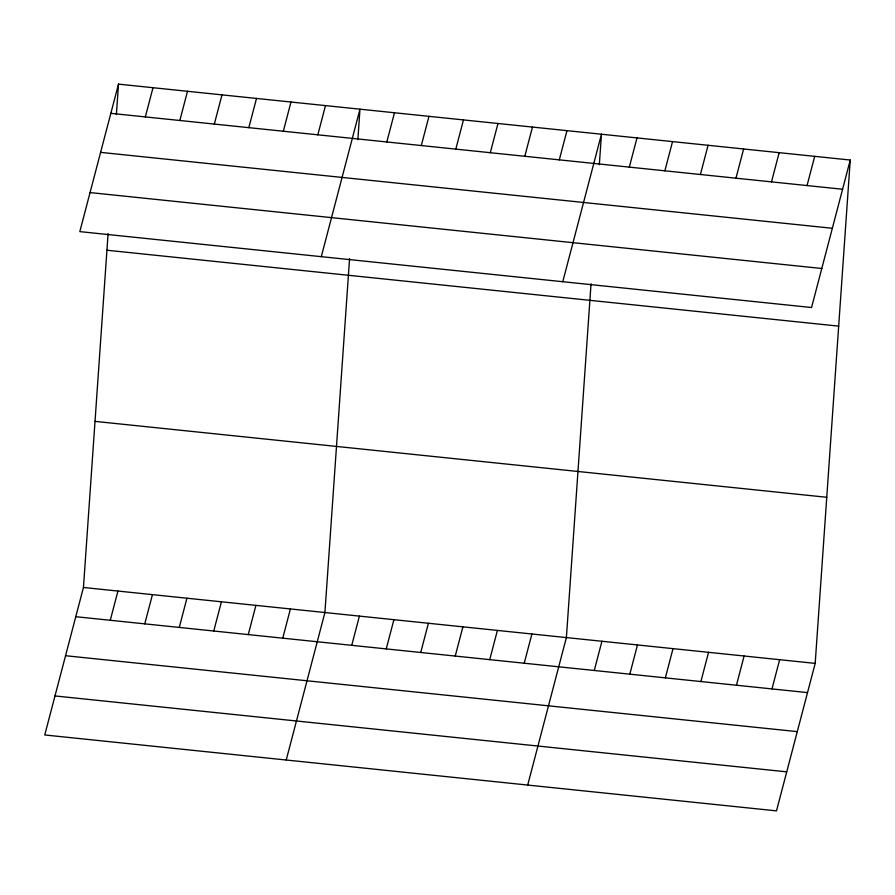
<?xml version="1.0" encoding="UTF-8"?>
<svg xmlns="http://www.w3.org/2000/svg" width="895" height="895" viewBox="0 0 895 895"><rect width="100%" height="100%" fill="white"/><g stroke="black" fill="none" stroke-linecap="round" stroke-linejoin="round"><path stroke-width="1.34" d="M850.25 160.037L811.552 307.522L79.812 231.615L118.509 84.13L850.25 160.037L815.188 663.385L776.491 810.87L44.75 734.963L83.448 587.478L108.094 233.617M116.384 114.582L118.509 84.13M349.565 258.677L324.919 612.527L286.221 760.012M357.866 139.631L359.98 109.179L321.294 256.664M591.047 283.726L566.39 637.576L527.703 785.06M599.337 164.68L601.462 134.228L562.765 281.712M145.337 116.921L153 87.71M179.839 120.501L187.502 91.279M214.33 124.081L221.994 94.859M110.275 620.28L117.939 591.058M248.832 127.661L256.496 98.439M144.766 623.849L152.441 594.638M283.323 131.241L290.987 102.019M179.268 627.429L186.932 598.218M317.826 134.809L325.489 105.599M213.76 631.009L221.423 601.798M248.262 634.589L255.925 605.367M386.819 141.969L394.482 112.759M282.753 638.169L290.416 608.947M421.31 145.549L428.973 116.328M455.812 149.129L463.476 119.908M351.746 645.329L359.41 616.107M490.303 152.709L497.967 123.488M386.248 648.897L393.912 619.687M524.794 156.289L532.469 127.068M420.739 652.477L428.403 623.267M559.297 159.858L566.96 130.648M455.242 656.057L462.905 626.847M489.733 659.637L497.396 630.416M629.33 167.13L636.994 137.908M524.235 663.217L531.898 633.996M664.873 170.811L672.537 141.6M700.416 174.503L708.079 145.281M594.269 670.478L601.932 641.268M735.958 178.194L743.622 148.973M629.812 674.17L637.475 644.948M771.501 181.875L779.165 152.665M665.354 677.851L673.018 648.64M807.044 185.567L814.707 156.345M700.897 681.543L708.56 652.321M736.44 685.234L744.103 656.013M771.982 688.915L779.646 659.704M110.846 113.341L842.587 189.248M100.598 152.374L832.35 228.281M90.059 192.582L821.8 268.489M106.941 250.231L838.682 326.138M95.015 421.377L826.756 497.284M83.448 587.478L815.188 663.385M75.773 616.7L807.525 692.607M65.536 655.722L797.277 731.629M54.987 695.941L786.727 771.848"/></g></svg>
